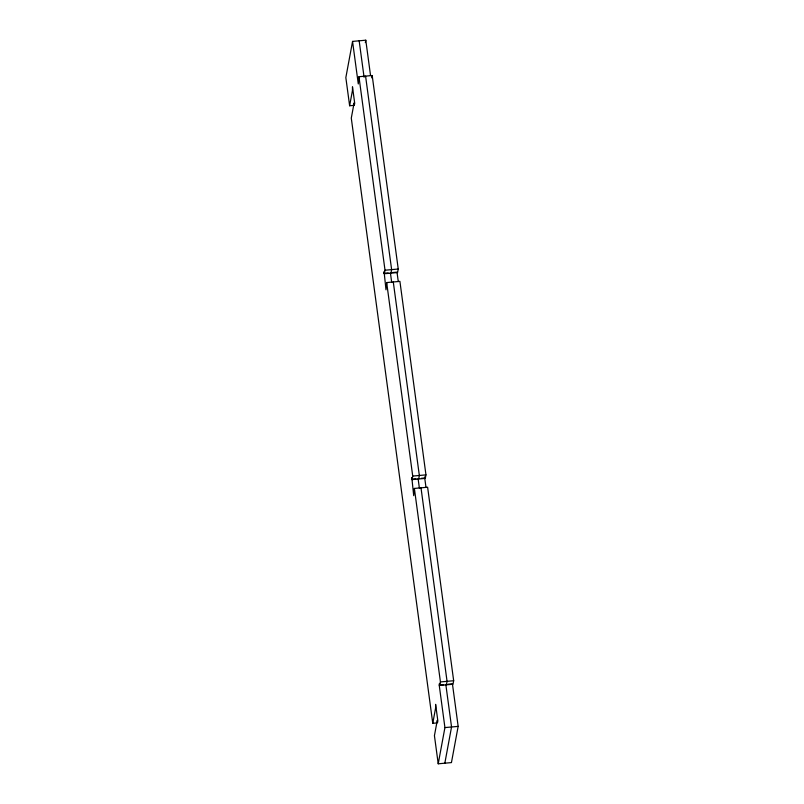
<?xml version="1.0" encoding="UTF-8"?>
<svg xmlns="http://www.w3.org/2000/svg" width="804" height="804" viewBox="0 0 804 804"><rect width="100%" height="100%" fill="white"/><g stroke="black" fill="none" stroke-linecap="round" stroke-linejoin="round"><path stroke-width="1.21" d="M370.533 75.445L365.78 40.2L352.554 41.406L345.841 77.616L349.629 105.756L354.041 105.354M349.629 105.756L352.453 90.51L352.484 86.792L354.705 103.264L354.393 104.922L354.122 102.862L351.288 118.108L432.763 723.319L437.175 722.917M448.019 684.244L452.431 683.842L458.159 726.384L451.446 762.594L438.22 763.8L444.924 727.59L439.205 685.048L439.507 683.39L439.788 685.45L453.014 684.244L453.667 680.727L427.617 487.224L414.382 488.43L413.708 495.656L411.799 477.536L412.07 479.596L425.306 478.39L425.959 474.873L399.91 281.37L386.674 282.576L385.99 289.802L384.081 271.682L384.362 273.742L397.588 272.536L398.241 269.018L372.192 75.516L358.966 76.722L358.282 83.948L352.554 41.406M365.338 42.612L365.78 40.2M371.76 77.857L372.192 75.516M384.362 273.742L385.015 270.224L358.966 76.722M390.975 273.139L391.628 269.621L365.579 76.119M412.07 479.596L412.723 476.079L386.674 282.576M418.683 478.993L419.336 475.476L393.287 281.973M432.763 723.319L435.587 708.073L435.617 704.354L437.838 720.826L437.527 722.484L437.255 720.424L434.431 735.67L438.22 763.8M439.788 685.45L440.431 681.933L414.382 488.43M446.401 684.847L447.054 681.33L421.005 487.827M444.833 763.197L451.546 726.987L445.818 684.445M385.015 270.224L398.241 269.018M383.779 273.34L388.181 272.938M392.593 272.536L397.005 272.134L398.271 281.541M412.723 476.079L425.959 474.873M411.487 479.194L415.899 478.792M421.407 478.29L424.723 477.988L425.989 487.395M440.431 681.933L453.667 680.727M439.205 685.048L443.607 684.646M444.924 727.59L458.159 726.384M425.025 476.33L425.306 478.39M359.167 40.803L364.081 77.264M390.392 272.737L391.659 282.144M418.1 478.591L419.366 487.998"/></g></svg>
